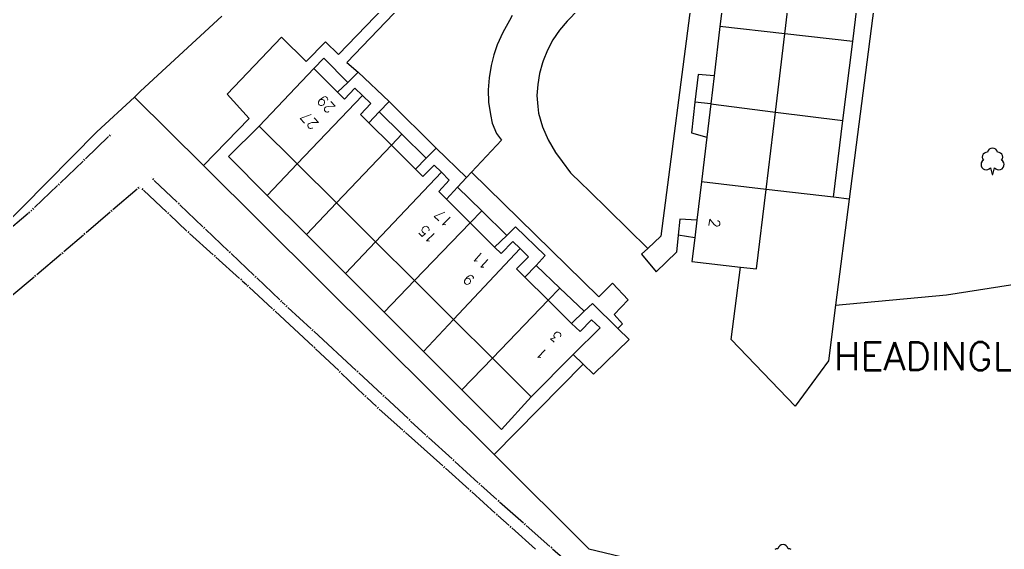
# Model space of a CAD drawing. Extents: x 427500 to 429848, y 434500 to 436505.
# Drawn here: x 428216.1 to 428327.5, y 435871.1 to 435931 of the extents above; entities that cross this region are included whole.
import ezdxf

# ---------------------------------------------------------------- set-up
doc = ezdxf.new("R2010")
doc.units = 0
doc.layers.get('0').update_dxf_attribs({"color": 222})
doc.layers.add('LPTIP_Ex_Base', color=8, linetype='Continuous')
doc.styles.add('MtXpl_Romans', font='romans__.ttf')

# ---------------------------------------------------------------- blocks, each defined once
blk = doc.blocks.new('FENCE_UP')
at = {"color": 0, "linetype": 'ByBlock', "flags": 128}
blk.add_lwpolyline([(0, 0.5), (0, -0.5)], dxfattribs=at)

msp = doc.modelspace()

# ---------------------------------------------------------------- linework, layer by layer
at = {"layer": 'LPTIP_Ex_Base', "color": 251, "true_color": 0x636466}
for p, q in [((428315.2, 435951.5), (428309.94, 435910.69)), ((428252.15, 435927.05), (428266.7, 435942.15)), ((428289.03, 435942.37), (428278.05, 435930.8)), ((428267.6, 435941.3), (428253.1, 435926.15)), ((428292.85, 435938.85), (428288.65, 435906.5)), ((428302.66, 435929.37), (428303.75, 435938.37)), ((428310.35, 435928.51), (428311.45, 435937.35)), ((428295.89, 435934.9), (428295.32, 435930.2)), ((428229.76, 435922.89), (428238.95, 435931.38)), ((428271.8, 435931.45), (428271.5, 435930.9)), ((428271.5, 435930.9), (428270.75, 435929.55)), ((428277.15, 435929.8), (428276.4, 435928.7)), ((428278.05, 435930.8), (428277.15, 435929.8)), ((428295.32, 435930.2), (428294.66, 435924.65)), ((428302.66, 435929.37), (428295.32, 435930.2)), ((428239.55, 435922.55), (428245.7, 435929)), ((428245.7, 435929), (428248.5, 435926.25)), ((428270.75, 435929.55), (428270.1, 435928.15)), ((428276.4, 435928.7), (428275.8, 435927.55)), ((428301.6, 435920.54), (428302.66, 435929.37)), ((428310.35, 435928.51), (428302.66, 435929.37)), ((428248.5, 435926.25), (428250.7, 435928.5)), ((428250.7, 435928.5), (428252.15, 435927.05)), ((428270.1, 435928.15), (428269.75, 435927)), ((428309.24, 435919.6), (428310.35, 435928.51)), ((428250.5, 435926.65), (428249.35, 435925.45)), ((428253.2, 435923.9), (428250.5, 435926.65)), ((428269.75, 435927), (428269.45, 435925.8)), ((428275.8, 435927.55), (428275.3, 435926.35)), ((428249.35, 435925.45), (428243.2, 435918.95)), ((428252.04, 435922.79), (428249.35, 435925.45)), ((428253.1, 435926.15), (428254.39, 435925.04)), ((428269.45, 435925.8), (428269.2, 435924.4)), ((428275.25, 435926.1), (428274.9, 435924.9)), ((428275.3, 435926.35), (428275.25, 435926.1)), ((428254.39, 435925.04), (428253.2, 435923.9)), ((428257.9, 435921.75), (428254.39, 435925.04)), ((428269.2, 435924.4), (428269.1, 435923.05)), ((428274.9, 435924.9), (428274.7, 435923.65)), ((428292.85, 435924.8), (428292.49, 435921.67)), ((428294.66, 435924.65), (428292.85, 435924.8)), ((428294.66, 435924.65), (428294.28, 435921.45)), ((428253.2, 435923.9), (428252.04, 435922.79)), ((428254, 435923.25), (428252.85, 435922)), ((428254.86, 435922.41), (428254, 435923.25)), ((428274.7, 435923.65), (428274.6, 435922.4)), ((428224.82, 435918.32), (428229.06, 435922.24)), ((428229.06, 435922.24), (428229.76, 435922.89)), ((428229.06, 435922.24), (428236.88, 435914.48)), ((428242.05, 435919.8), (428239.55, 435922.55)), ((428247.5, 435914.67), (428254.86, 435922.41)), ((428252.85, 435922), (428252.04, 435922.79)), ((428255.8, 435921.5), (428254.86, 435922.41)), ((428269.1, 435923.05), (428269.15, 435921.65)), ((428274.6, 435922.4), (428274.7, 435921.15)), ((428254.65, 435920.25), (428255.8, 435921.5)), ((428256.75, 435920.55), (428257.9, 435921.75)), ((428257.9, 435921.75), (428263.2, 435916.45)), ((428269.15, 435921.65), (428269.35, 435920.25)), ((428274.7, 435921.15), (428274.8, 435920.4)), ((428292.49, 435921.67), (428292.1, 435918.2)), ((428294.28, 435921.45), (428292.49, 435921.67)), ((428294.28, 435921.45), (428293.83, 435917.69)), ((428294.28, 435921.45), (428301.6, 435920.54)), ((428236.88, 435914.48), (428242.05, 435919.8)), ((428255.58, 435919.33), (428254.65, 435920.25)), ((428255.58, 435919.33), (428256.75, 435920.55)), ((428259.32, 435918.03), (428256.75, 435920.55)), ((428269.35, 435920.25), (428269.55, 435919.3)), ((428274.8, 435920.4), (428275.25, 435918.85)), ((428300.54, 435911.79), (428301.6, 435920.54)), ((428301.6, 435920.54), (428309.24, 435919.6)), ((428243.2, 435918.95), (428239.7, 435915.5)), ((428247.5, 435914.67), (428243.2, 435918.95)), ((428258.14, 435916.79), (428255.58, 435919.33)), ((428269.55, 435919.3), (428270.05, 435918.1)), ((428275.25, 435918.85), (428275.9, 435917.4)), ((428308.16, 435910.9), (428309.24, 435919.6)), ((428195.09, 435888.25), (428224.82, 435918.32)), ((428258.14, 435916.79), (428259.32, 435918.03)), ((428262.09, 435915.31), (428259.32, 435918.03)), ((428270.05, 435918.1), (428270.6, 435917.35)), ((428292.1, 435918.2), (428293.83, 435917.69)), ((428293.83, 435917.69), (428293.22, 435912.64)), ((428251.93, 435910.26), (428258.14, 435916.79)), ((428260.87, 435914.07), (428258.14, 435916.79)), ((428263.2, 435916.45), (428262.09, 435915.31)), ((428266.65, 435913.15), (428263.2, 435916.45)), ((428270.6, 435917.35), (428267.21, 435913.74)), ((428275.9, 435917.4), (428276.7, 435915.95)), ((428239.7, 435915.5), (428244.1, 435911.1)), ((428262.09, 435915.31), (428260.87, 435914.07)), ((428276.7, 435915.95), (428277.45, 435914.95)), ((428236.88, 435914.48), (428269.79, 435881.79)), ((428244.1, 435911.1), (428247.5, 435914.67)), ((428251.93, 435910.26), (428247.5, 435914.67)), ((428263, 435914.55), (428261.7, 435913.25)), ((428263.8, 435913.75), (428263, 435914.55)), ((428277.45, 435914.95), (428278.4, 435913.65)), ((428256.34, 435905.87), (428263.8, 435913.75)), ((428261.7, 435913.25), (428260.87, 435914.07)), ((428264.7, 435912.85), (428263.8, 435913.75)), ((428265.62, 435912.03), (428266.65, 435913.15)), ((428267.21, 435913.74), (428266.65, 435913.15)), ((428281.6, 435899.65), (428267.21, 435913.74)), ((428278.4, 435913.65), (428279.6, 435912.5)), ((428263.5, 435911.55), (428264.7, 435912.85)), ((428264.38, 435910.68), (428265.62, 435912.03)), ((428268.36, 435909.36), (428265.62, 435912.03)), ((428279.6, 435912.5), (428280.5, 435911.65)), ((428293.22, 435912.64), (428292.7, 435908.3)), ((428300.54, 435911.79), (428293.22, 435912.64)), ((428244.1, 435911.1), (428248.53, 435906.68)), ((428264.38, 435910.68), (428263.5, 435911.55)), ((428280.5, 435911.65), (428287.15, 435905.1)), ((428299.45, 435902.8), (428300.54, 435911.79)), ((428308.16, 435910.9), (428300.54, 435911.79)), ((428309.94, 435910.69), (428308.16, 435910.9)), ((428248.53, 435906.68), (428251.93, 435910.26)), ((428256.34, 435905.87), (428251.93, 435910.26)), ((428267.06, 435908.01), (428264.38, 435910.68)), ((428309.94, 435910.69), (428308.4, 435898.7)), ((428267.06, 435908.01), (428268.36, 435909.36)), ((428271.2, 435906.59), (428268.36, 435909.36)), ((428260.75, 435901.48), (428267.06, 435908.01)), ((428269.82, 435905.27), (428267.06, 435908.01)), ((428272.2, 435907.55), (428271.2, 435906.59)), ((428275.55, 435904.3), (428272.2, 435907.55)), ((428290.78, 435908.43), (428290.6, 435906.6)), ((428292.7, 435908.3), (428290.78, 435908.43)), ((428292.7, 435908.3), (428292.47, 435906.33)), ((428248.53, 435906.68), (428252.94, 435902.29)), ((428271.2, 435906.59), (428269.82, 435905.27)), ((428288.65, 435906.5), (428287.15, 435905.1)), ((428290.6, 435906.6), (428290.4, 435904.7)), ((428292.47, 435906.33), (428290.6, 435906.6)), ((428252.94, 435902.29), (428256.34, 435905.87)), ((428260.75, 435901.48), (428256.34, 435905.87)), ((428271.9, 435905.9), (428270.55, 435904.55)), ((428272.7, 435905.1), (428271.9, 435905.9)), ((428292.47, 435906.33), (428292.15, 435903.65)), ((428265.18, 435897.06), (428272.7, 435905.1)), ((428270.55, 435904.55), (428269.82, 435905.27)), ((428273.65, 435904.15), (428272.7, 435905.1)), ((428274.51, 435903.19), (428275.55, 435904.3)), ((428287.15, 435905.1), (428286.45, 435904.45)), ((428286.45, 435904.45), (428288.1, 435902.45)), ((428290.4, 435904.7), (428288.1, 435902.45)), ((428272.3, 435902.8), (428273.65, 435904.15)), ((428273.26, 435901.86), (428274.51, 435903.19)), ((428277.21, 435900.61), (428274.51, 435903.19)), ((428292.15, 435903.65), (428297.64, 435903.01)), ((428252.94, 435902.29), (428257.31, 435897.91)), ((428273.26, 435901.86), (428272.3, 435902.8)), ((428296.6, 435894.8), (428297.64, 435903.01)), ((428297.64, 435903.01), (428299.45, 435902.8)), ((428257.31, 435897.91), (428260.75, 435901.48)), ((428265.18, 435897.06), (428260.75, 435901.48)), ((428275.9, 435899.25), (428273.26, 435901.86)), ((428283.15, 435901.2), (428281.6, 435899.65)), ((428284.95, 435899.3), (428283.15, 435901.2)), ((428320.95, 435899.85), (428329.4, 435901.2)), ((428275.9, 435899.25), (428277.21, 435900.61)), ((428279.95, 435898), (428277.21, 435900.61)), ((428308.4, 435898.7), (428320.95, 435899.85)), ((428269.57, 435892.69), (428275.9, 435899.25)), ((428278.54, 435896.64), (428275.9, 435899.25)), ((428280.9, 435898.9), (428279.95, 435898)), ((428283.77, 435896.07), (428280.9, 435898.9)), ((428283.35, 435897.65), (428284.95, 435899.3)), ((428308.4, 435898.7), (428307.6, 435892.4)), ((428257.31, 435897.91), (428261.79, 435893.44)), ((428279.95, 435898), (428278.54, 435896.64)), ((428284.3, 435896.6), (428283.35, 435897.65)), ((428261.79, 435893.44), (428265.18, 435897.06)), ((428269.57, 435892.69), (428265.18, 435897.06)), ((428279.5, 435895.7), (428278.54, 435896.64)), ((428280.8, 435897.05), (428279.5, 435895.7)), ((428281.75, 435896.15), (428280.8, 435897.05)), ((428283.77, 435896.07), (428284.3, 435896.6)), ((428278.73, 435893.12), (428281.75, 435896.15)), ((428285.05, 435894.8), (428283.77, 435896.07)), ((428281, 435890.9), (428285.05, 435894.8)), ((428303.85, 435887.29), (428296.6, 435894.8)), ((428261.79, 435893.44), (428266.12, 435889.12)), ((428273.95, 435888.33), (428278.73, 435893.12)), ((428278.73, 435893.12), (428279.86, 435892.01)), ((428266.12, 435889.12), (428269.57, 435892.69)), ((428273.95, 435888.33), (428269.57, 435892.69)), ((428269.79, 435881.79), (428279.86, 435892.01)), ((428279.86, 435892.01), (428281, 435890.9)), ((428307.6, 435892.4), (428303.85, 435887.29)), ((428270.6, 435884.65), (428266.12, 435889.12)), ((428273.95, 435888.33), (428270.6, 435884.65)), ((428269.79, 435881.79), (428280.5, 435871.15)), ((428280.5, 435871.15), (428285.05, 435870.05))]:
    msp.add_line(p, q, dxfattribs=at)
at = {"layer": 'LPTIP_Ex_Base', "color": 251, "true_color": 0x636466, "flags": 128}
for points in [[(428226.14, 435917.76), (428223.54, 435915.26)], [(428226.42, 435918.03), (428226.42, 435918.03)], [(428223.25, 435914.99), (428220.65, 435912.5)], [(428231.02, 435913.08), (428231.02, 435913.08)], [(428220.36, 435912.22), (428217.76, 435909.73)], [(428229.67, 435912.09), (428229.67, 435912.09)], [(428231.31, 435912.81), (428233.92, 435910.33)], [(428229.37, 435911.83), (428226.63, 435909.49)], [(428229.81, 435911.96), (428229.81, 435911.96)], [(428230.11, 435911.69), (428232.73, 435909.22)], [(428234.21, 435910.05), (428236.82, 435907.57)], [(428217.03, 435909.05), (428214.29, 435906.71)], [(428217.47, 435909.45), (428217.33, 435909.31), (428217.33, 435909.31)], [(428226.33, 435909.23), (428223.6, 435906.89)], [(428233.02, 435908.95), (428235.01, 435907.08), (428235.01, 435907.08)], [(428223.29, 435906.63), (428221.07, 435904.72), (428221.07, 435904.72)], [(428235.31, 435906.81), (428237.99, 435904.4)], [(428237.11, 435907.29), (428239.72, 435904.81)], [(428220.76, 435904.46), (428218.01, 435902.14)], [(428240.01, 435904.53), (428242.62, 435902.05)], [(428238.29, 435904.14), (428240.97, 435901.73)], [(428217.71, 435901.88), (428214.96, 435899.56)], [(428241.27, 435901.46), (428241.77, 435901.01), (428241.77, 435901.01)], [(428242.91, 435901.78), (428245.51, 435899.3)], [(428242.06, 435900.74), (428244.7, 435898.29)], [(428245.8, 435899.02), (428246.12, 435898.72), (428246.12, 435898.72)], [(428244.99, 435898.02), (428249.28, 435894.04), (428249.28, 435894.04)], [(428246.41, 435898.45), (428249.06, 435896.01)], [(428249.36, 435895.74), (428254.17, 435891.31), (428254.17, 435891.31)], [(428249.57, 435893.77), (428252.18, 435891.29)], [(428252.47, 435891.01), (428255.08, 435888.53)], [(428254.47, 435891.04), (428257.1, 435888.59)], [(428255.37, 435888.26), (428256.46, 435887.22), (428256.46, 435887.22)], [(428257.4, 435888.31), (428260.03, 435885.86)], [(428256.76, 435886.95), (428259.44, 435884.55)], [(428260.32, 435885.59), (428262.05, 435883.99), (428262.05, 435883.99)], [(428259.74, 435884.29), (428263.96, 435880.52), (428263.96, 435880.52)], [(428262.34, 435883.72), (428265.01, 435881.3)], [(428265.31, 435881.03), (428267.97, 435878.62)], [(428264.26, 435880.25), (428266.93, 435877.85)], [(428267.23, 435877.58), (428269.9, 435875.17)], [(428268.27, 435878.35), (428270.09, 435876.7), (428270.09, 435876.7)], [(428270.39, 435876.44), (428273.09, 435874.06)], [(428270.2, 435874.9), (428271.46, 435873.77), (428271.46, 435873.77)], [(428271.76, 435873.5), (428274.45, 435871.11)], [(428273.39, 435873.79), (428276.09, 435871.41)], [(428276.39, 435871.15), (428280.48, 435867.54), (428280.48, 435867.54)]]:
    msp.add_lwpolyline(points, dxfattribs=at)
at = {"layer": 'LPTIP_Ex_Base', "color": 251, "true_color": 0x636466}
for points in [[(428325.13, 435915.1), (428324.99, 435914.97), (428324.9, 435914.81), (428324.87, 435914.62), (428324.89, 435914.44), (428324.97, 435914.27), (428325.09, 435914.13), (428325.26, 435914.04), (428325.44, 435914.01), (428325.62, 435914.03), (428325.79, 435914.11), (428325.93, 435914.23), (428325.93, 435914.23), (428326.13, 435913.46), (428326.21, 435913.46), (428326.39, 435914.24), (428326.39, 435914.24), (428326.53, 435914.11), (428326.7, 435914.03), (428326.89, 435914.01), (428327.07, 435914.04), (428327.24, 435914.13), (428327.36, 435914.27), (428327.44, 435914.44), (428327.47, 435914.63), (428327.43, 435914.81), (428327.34, 435914.97), (428327.2, 435915.1), (428327.29, 435915.26), (428327.32, 435915.44), (428327.29, 435915.61), (428327.21, 435915.78), (428327.08, 435915.9), (428326.92, 435915.98), (428326.74, 435916), (428326.74, 435916), (428326.66, 435916.18), (428326.53, 435916.33), (428326.36, 435916.43), (428326.16, 435916.46), (428325.96, 435916.43), (428325.79, 435916.33), (428325.66, 435916.18), (428325.58, 435916), (428325.4, 435915.98), (428325.24, 435915.9), (428325.11, 435915.77), (428325.03, 435915.61), (428325, 435915.43), (428325.04, 435915.25), (428325.13, 435915.1)], [(428303.38, 435871.05), (428303.22, 435871.13), (428303.04, 435871.15), (428303.04, 435871.15), (428302.96, 435871.33), (428302.83, 435871.48), (428302.66, 435871.58), (428302.46, 435871.61), (428302.26, 435871.58), (428302.09, 435871.48), (428301.96, 435871.33), (428301.88, 435871.15), (428301.7, 435871.13), (428301.54, 435871.05)]]:
    msp.add_lwpolyline(points, dxfattribs=at)

# ---------------------------------------------------------------- block references
at = {"layer": 'LPTIP_Ex_Base', "color": 251, "true_color": 0x636466, "xscale": 0.2, "yscale": 0.2, "zscale": 0.2}
for p, rotation in [((428226.28, 435917.89), 223.7969809999999), ((428223.39, 435915.13), 223.7969809999999), ((428220.51, 435912.36), 223.7969809999999), ((428229.52, 435911.96), 220.583901), ((428231.17, 435912.94), 316.4198880000001), ((428229.96, 435911.83), 316.779564), ((428234.07, 435910.19), 316.4198880000001), ((428217.18, 435909.18), 220.543203), ((428217.62, 435909.59), 223.7969809999999), ((428226.48, 435909.36), 220.583901), ((428232.87, 435909.09), 316.779564), ((428223.44, 435906.76), 220.583901), ((428235.16, 435906.94), 318.09433), ((428236.97, 435907.43), 316.4198880000001), ((428220.92, 435904.59), 220.196619), ((428238.14, 435904.27), 318.09433), ((428239.86, 435904.67), 316.4198880000001), ((428217.86, 435902.01), 220.196619), ((428242.76, 435901.91), 316.4198880000001), ((428241.12, 435901.6), 318.09433), ((428241.91, 435900.88), 317.139719), ((428245.66, 435899.16), 316.4198880000001), ((428246.27, 435898.58), 317.397586), ((428244.85, 435898.16), 317.139719), ((428249.21, 435895.88), 317.397586), ((428249.42, 435893.91), 316.447884), ((428252.32, 435891.15), 316.447884), ((428254.32, 435891.18), 317.071212), ((428255.22, 435888.39), 316.447884), ((428257.25, 435888.45), 317.071212), ((428256.61, 435887.08), 318.240849), ((428260.18, 435885.73), 317.071212), ((428259.59, 435884.42), 318.240849), ((428262.19, 435883.85), 317.82183), ((428265.16, 435881.17), 317.82183), ((428264.11, 435880.39), 317.992359), ((428268.12, 435878.48), 317.82183), ((428267.08, 435877.71), 317.992359), ((428270.24, 435876.57), 318.611122), ((428270.05, 435875.03), 317.992359), ((428271.61, 435873.63), 318.451238), ((428273.24, 435873.93), 318.611122), ((428276.24, 435871.28), 318.611122)]:
    msp.add_blockref('FENCE_UP', p, dxfattribs=dict(at, rotation=rotation))

# ---------------------------------------------------------------- texts
at = {"layer": 'LPTIP_Ex_Base', "color": 251, "true_color": 0x636466, "style": 'MtXpl_Romans'}
for s, rotation, p in [('29', 133.6, (428251.88, 435921.09)), ('27', 133.6, (428250.01, 435919.25)), ('17', 135.1, (428265.19, 435908.25)), ('15', 135.1, (428263.37, 435906.42)), ('2', 263.2, (428294.18, 435908.56)), ('11', 138, (428269.49, 435903.5)), ('9', 138, (428267.66, 435901.68)), ('3', 136.5, (428277.56, 435895.19)), ('1', 136.5, (428275.96, 435893.26))]:
    msp.add_text(s, height=1.2, rotation=rotation, dxfattribs=at).set_placement(p)
msp.add_text('HEADINGLEY HILL', height=3.2, dxfattribs=at).set_placement((428308.2, 435891.33))

doc.saveas('drawing.dxf')
